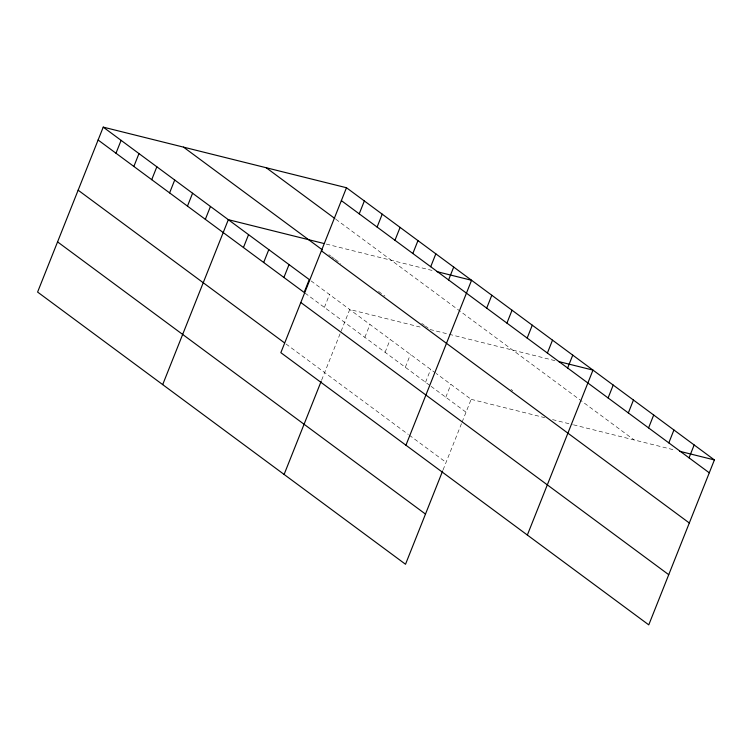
<?xml version="1.0" encoding="UTF-8"?>
<svg xmlns="http://www.w3.org/2000/svg" width="752" height="752" viewBox="0 0 752 752"><rect width="100%" height="100%" fill="white"/><g stroke="black" fill="none" stroke-linecap="round" stroke-linejoin="round"><path stroke-width="0.56" stroke-dasharray="3.76 2.82" d="M324.385 307.408L329.508 294.53M321.649 380.098L349.736 309.504L422.21 327.562M364.852 337.347L369.975 324.479M385.09 352.321L390.213 339.443M405.319 367.296L410.451 354.418M425.557 382.26L430.68 369.392M445.795 397.235L450.918 384.357M443.06 469.925L461.69 423.113M462.123 422.022L471.156 399.331L436.198 373.471M326.246 244.071L432.55 270.56M430.012 329.508L555.079 360.669M471.156 399.331L544.739 417.661M552.523 419.607L572.375 424.551M573.475 424.824L675.381 450.213M335.815 219.227L634.124 439.939M328.831 254.646L330.673 256.009M331.594 256.695L334.349 258.735M335.27 259.412L340.788 263.491M378.5 291.4L384.939 296.156M421.731 323.379L424.495 325.419M425.416 326.105L428.17 328.145M510.956 389.386L512.789 390.749M311.112 280.928L435.276 372.795M305.068 293.12L430.153 385.663M431.075 386.349L466.033 412.209M286.014 343.974L408.345 434.487M409.267 435.164L446.058 462.386"/><path stroke-width="1.13" d="M346.484 187.737L280.844 352.669L648.769 624.865L714.4 459.933L346.484 187.737L103.231 127.135L37.6 292.067L405.516 564.263L442.627 471.006M115.977 153.229L121.11 140.351M133.856 166.446L138.979 153.577M151.725 179.672L156.848 166.794M169.595 192.888L174.718 180.019M187.464 206.114L192.587 193.236M205.334 219.33L210.457 206.462M162.695 384.61L228.326 219.678L324.037 243.526M243.441 247.521L248.564 234.652M263.67 262.495L268.802 249.617M283.908 277.469L289.031 264.591M359.23 213.831L364.353 200.953M377.1 227.057L382.223 214.179M284.106 474.437L321.217 381.179M394.969 240.273L400.092 227.395M412.839 253.499L417.962 240.621M430.708 266.716L435.831 253.838M448.577 279.941L453.7 267.063M405.939 445.222L471.57 280.28L437.015 271.669M486.685 308.132L491.808 295.254M506.923 323.097L512.046 310.228M527.161 338.071L532.284 325.193M547.39 353.045L552.513 340.167M567.628 368.01L572.751 355.141M527.349 535.039L592.99 370.106L558.426 361.496M608.095 397.958L613.218 385.08M628.334 412.923L633.457 400.055M648.572 427.897L653.695 415.019M668.81 442.872L673.933 429.994M689.039 457.836L694.162 444.968M679.836 451.322L714.4 459.933M341.361 200.615L709.277 472.811M266.208 167.734L334.866 218.531M183.507 147.129L322.392 249.89M321.386 250.792L689.311 522.988M103.231 127.135L309.269 279.565L304.146 292.434L98.108 140.004M300.819 302.492L668.735 574.688M78.142 190.19L284.181 342.621M57.566 241.89L425.491 514.086"/></g></svg>
